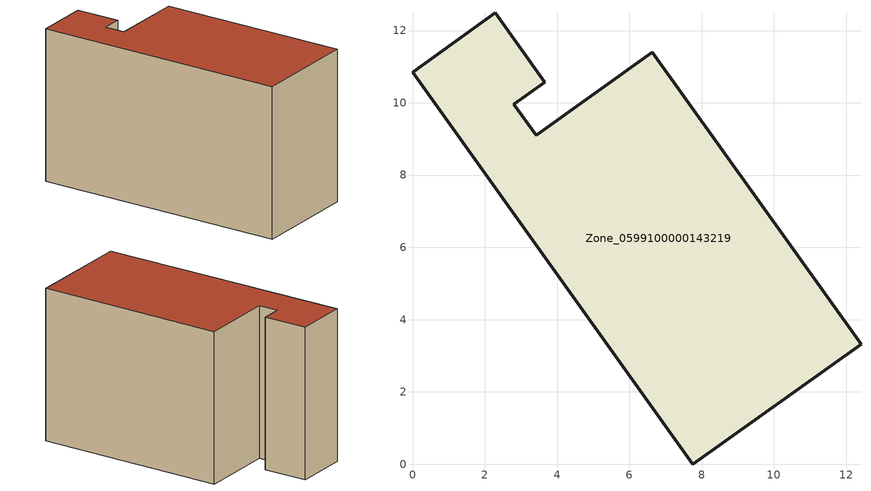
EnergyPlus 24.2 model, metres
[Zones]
Zone_0599100000143219
 floor ground (C_G): 7.76,0 0,10.85 2.29,12.49 3.66,10.57 2.8,9.96 3.42,9.1 6.64,11.4 12.41,3.32 z0
 wall outside (C_F): 12.41,3.32 6.64,11.4 3.42,9.1 2.8,9.96 3.66,10.57 2.29,12.49 0,10.85 7.76,0 12.41,3.32 z0:8.1
 roof outside (C_R): 0,10.85 7.76,0 12.41,3.32 6.64,11.4 3.42,9.1 2.8,9.96 3.66,10.57 2.29,12.49 z8.1
[BUILDING]
Pand.0599100000143219: North Axis=0; Terrain=City; Loads Convergence Tolerance Value=0.04; Temperature Convergence Tolerance Value=0.4; Solar Distribution=FullExterior; Maximum Number of Warmup Days=25; Minimum Number of Warmup Days=1
[Site:Location]
Rotterdam.The.Hague.AP_ZH_NLD Design_Conditions: Latitude=51.96; Longitude=4.45; Time Zone=1; Elevation=-4.5
[SITE:GROUNDTEMPERATURE:BUILDINGSURFACE]
18, 18, 18, 18, 18, 18, 18, 18, 18, 18, 18, 18
[MATERIAL] Thermal Absorptance=0.9; Solar Absorptance=0.7; Visible Absorptance=0.7
Name | Roughness | Thickness | Conductivity | Density | Specific Heat
G.TI.1975-1991 | MediumSmooth | 0.15 | 0.288461 | 540 | 1210
F.TI.1975-1991 | Rough | 0.3 | 0.230769 | 1920 | 840
R.TI.1975-1991 | MediumRough | 0.2 | 0.153846 | 1500 | 1000
[CONSTRUCTION]
C_G: G.TI.1975-1991
C_F: F.TI.1975-1991
C_R: R.TI.1975-1991
[ZONE]
Zone_0599100000143219: Type=1; Multiplier=1; Ceiling Height=Autocalculate; Volume=Autocalculate; Floor Area=autocalculate; Part of Total Floor Area=Yes
[ZONEINFILTRATION:DESIGNFLOWRATE]
Infil_Zone_0599100000143219: Zone or ZoneList or Space or SpaceList=Zone_0599100000143219; Schedule=AlwaysOn; Design Flow Rate Calculation Method=Flow/Area; Flow Rate per Floor Area=0.003; Constant Term Coefficient=1; Temperature Term Coefficient=0; Velocity Term Coefficient=0; Velocity Squared Term Coefficient=0
[HVACTEMPLATE:ZONE:IDEALLOADSAIRSYSTEM]
Zone_0599100000143219: Maximum Heating Supply Air Temperature=50; Minimum Cooling Supply Air Temperature=13; Maximum Heating Supply Air Humidity Ratio=0.0156; Minimum Cooling Supply Air Humidity Ratio=0.0077; Heating Limit=NoLimit; Cooling Limit=NoLimit; Dehumidification Control Type=ConstantSensibleHeatRatio; Cooling Sensible Heat Ratio=0.7; Dehumidification Setpoint=60; Humidification Control Type=None; Humidification Setpoint=30; Outdoor Air Method=None; Outdoor Air Flow Rate per Person=0.00944; Outdoor Air Flow Rate per Zone Floor Area=0; Outdoor Air Flow Rate per Zone=0; Demand Controlled Ventilation Type=None; Outdoor Air Economizer Type=NoEconomizer; Heat Recovery Type=None; Sensible Heat Recovery Effectiveness=0.7; Latent Heat Recovery Effectiveness=0.65
[ZONECONTROL:THERMOSTAT]
ThermostatControl_Zone_0599100000143219: Zone or ZoneList=Zone_0599100000143219; Control Type Schedule=DualSetpointControlType; Control 1=Thermostat_Zone_0599100000143219; Temperature Difference Between Cutout And Setpoint=0
[THERMOSTATSETPOINT:DUALSETPOINT]
Thermostat_Zone_0599100000143219: Heating Setpoint Temperature Schedule=HeatingSetpoint_Zone_0599100000143219; Cooling Setpoint Temperature Schedule=CoolingSetpoint_Zone_0599100000143219
[SCHEDULE:COMPACT]
HeatingSetpoint_Zone_0599100000143219: Through: 12/31, For: AllDays, Until: 24:00, 21
CoolingSetpoint_Zone_0599100000143219: Through: 12/31, For: AllDays, Until: 24:00, 24
DualSetpointControlType: Through: 12/31, For: AllDays, Until: 24:00, 4
AlwaysOn: Through: 12/31, For: AllDays, Until: 24:00, 1
